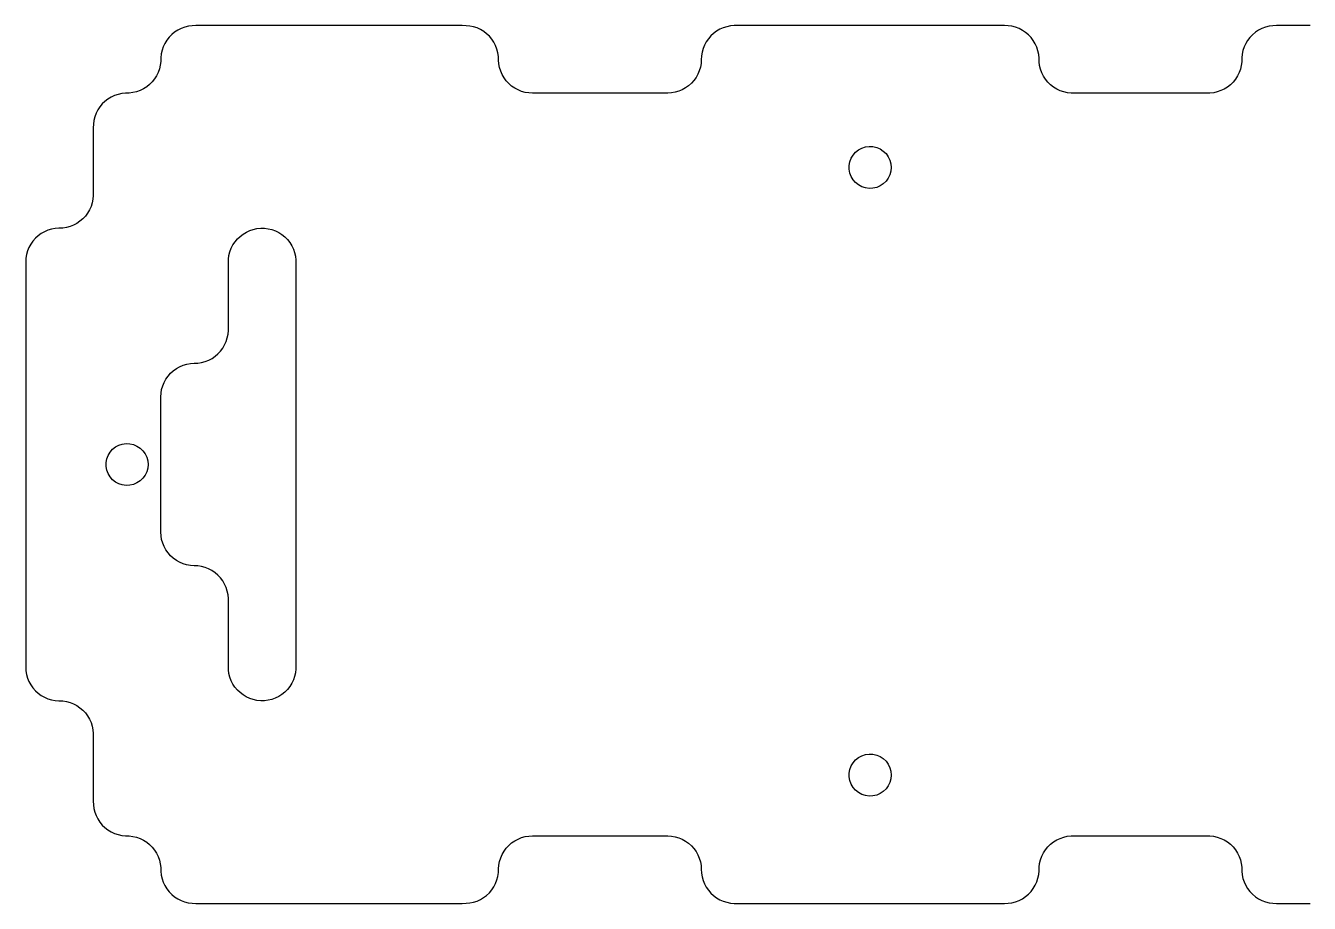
# Model space of a CAD drawing. Header units: millimetres. Extents: x -296.1 to -216.9, y -180.9 to -103.5.
# Drawn here: x -290.7 to -256.5, y -126.9 to -103.5 of the extents above; entities that cross this region are included whole.
import ezdxf

# ---------------------------------------------------------------- set-up
doc = ezdxf.new("R2010")
doc.units = ezdxf.units.MM

msp = doc.modelspace()

# ---------------------------------------------------------------- linework, layer by layer
for points in [[(-256.475, -103.5), (-256.575, -103.5), (-256.675, -103.5), (-256.775, -103.5), (-256.875, -103.5), (-256.975, -103.5), (-257.075, -103.5), (-257.175, -103.5), (-257.275, -103.5), (-257.375, -103.5), (-257.475, -103.503), (-257.574, -103.517), (-257.671, -103.542), (-257.764, -103.577), (-257.853, -103.622), (-257.937, -103.678), (-258.013, -103.741), (-258.083, -103.814), (-258.144, -103.893), (-258.195, -103.978), (-258.237, -104.069), (-258.269, -104.164), (-258.289, -104.262), (-258.299, -104.361), (-258.302, -104.461), (-258.314, -104.56), (-258.338, -104.658), (-258.372, -104.752), (-258.416, -104.841), (-258.469, -104.926), (-258.532, -105.003), (-258.603, -105.074), (-258.682, -105.136), (-258.766, -105.189), (-258.857, -105.232), (-258.951, -105.265), (-259.048, -105.287), (-259.148, -105.298), (-259.248, -105.3), (-259.348, -105.3), (-259.448, -105.3), (-259.548, -105.3), (-259.648, -105.3), (-259.748, -105.3), (-259.848, -105.3), (-259.948, -105.3), (-260.048, -105.3), (-260.148, -105.3), (-260.248, -105.3), (-260.348, -105.3), (-260.448, -105.3), (-260.548, -105.3), (-260.648, -105.3), (-260.748, -105.3), (-260.848, -105.3), (-260.948, -105.3), (-261.048, -105.3), (-261.148, -105.3), (-261.248, -105.3), (-261.348, -105.3), (-261.448, -105.3), (-261.548, -105.3), (-261.648, -105.3), (-261.748, -105.3), (-261.848, -105.3), (-261.948, -105.3), (-262.048, -105.3), (-262.148, -105.3), (-262.248, -105.3), (-262.348, -105.3), (-262.448, -105.3), (-262.548, -105.3), (-262.648, -105.3), (-262.748, -105.3), (-262.848, -105.299), (-262.947, -105.288), (-263.045, -105.266), (-263.139, -105.234), (-263.23, -105.191), (-263.315, -105.138), (-263.393, -105.077), (-263.465, -105.007), (-263.528, -104.929), (-263.582, -104.845), (-263.627, -104.756), (-263.661, -104.662), (-263.685, -104.565), (-263.698, -104.466), (-263.701, -104.366), (-263.71, -104.266), (-263.73, -104.168), (-263.761, -104.073), (-263.803, -103.982), (-263.854, -103.897), (-263.914, -103.817), (-263.983, -103.744), (-264.06, -103.68), (-264.143, -103.625), (-264.232, -103.579), (-264.325, -103.543), (-264.422, -103.518), (-264.521, -103.503), (-264.621, -103.5), (-264.721, -103.5), (-264.821, -103.5), (-264.921, -103.5), (-265.021, -103.5), (-265.121, -103.5), (-265.221, -103.5), (-265.321, -103.5), (-265.421, -103.5), (-265.521, -103.5), (-265.621, -103.5), (-265.721, -103.5), (-265.821, -103.5), (-265.921, -103.5), (-266.021, -103.5), (-266.121, -103.5), (-266.221, -103.5), (-266.321, -103.5), (-266.421, -103.5), (-266.521, -103.5), (-266.621, -103.5), (-266.721, -103.5), (-266.821, -103.5), (-266.921, -103.5), (-267.021, -103.5), (-267.121, -103.5), (-267.221, -103.5), (-267.321, -103.5), (-267.421, -103.5), (-267.521, -103.5), (-267.621, -103.5), (-267.721, -103.5), (-267.821, -103.5), (-267.921, -103.5), (-268.021, -103.5), (-268.121, -103.5), (-268.221, -103.5), (-268.321, -103.5), (-268.421, -103.5), (-268.521, -103.5), (-268.621, -103.5), (-268.721, -103.5), (-268.821, -103.5), (-268.921, -103.5), (-269.021, -103.5), (-269.121, -103.5), (-269.221, -103.5), (-269.321, -103.5), (-269.421, -103.5), (-269.521, -103.5), (-269.621, -103.5), (-269.721, -103.5), (-269.821, -103.5), (-269.921, -103.5), (-270.021, -103.5), (-270.121, -103.5), (-270.221, -103.5), (-270.321, -103.5), (-270.421, -103.5), (-270.521, -103.5), (-270.621, -103.5), (-270.721, -103.5), (-270.821, -103.5), (-270.921, -103.5), (-271.021, -103.5), (-271.121, -103.5), (-271.221, -103.5), (-271.321, -103.5), (-271.421, -103.5), (-271.521, -103.5), (-271.621, -103.5), (-271.721, -103.5), (-271.821, -103.5), (-271.921, -103.508), (-272.019, -103.527), (-272.114, -103.557), (-272.206, -103.597), (-272.293, -103.647), (-272.373, -103.706), (-272.446, -103.774), (-272.512, -103.849), (-272.569, -103.932), (-272.616, -104.02), (-272.653, -104.113), (-272.679, -104.209), (-272.695, -104.308), (-272.7, -104.408), (-272.706, -104.507), (-272.724, -104.606), (-272.752, -104.702), (-272.791, -104.794), (-272.839, -104.881), (-272.897, -104.962), (-272.964, -105.037), (-273.039, -105.103), (-273.12, -105.161), (-273.208, -105.21), (-273.3, -105.248), (-273.396, -105.277), (-273.494, -105.294), (-273.594, -105.3), (-273.694, -105.3), (-273.794, -105.3), (-273.894, -105.3), (-273.994, -105.3), (-274.094, -105.3), (-274.194, -105.3), (-274.294, -105.3), (-274.394, -105.3), (-274.494, -105.3), (-274.594, -105.3), (-274.694, -105.3), (-274.794, -105.3), (-274.894, -105.3), (-274.994, -105.3), (-275.094, -105.3), (-275.194, -105.3), (-275.294, -105.3), (-275.394, -105.3), (-275.494, -105.3), (-275.594, -105.3), (-275.694, -105.3), (-275.794, -105.3), (-275.894, -105.3), (-275.994, -105.3), (-276.094, -105.3), (-276.194, -105.3), (-276.294, -105.3), (-276.394, -105.3), (-276.494, -105.3), (-276.594, -105.3), (-276.694, -105.3), (-276.794, -105.3), (-276.894, -105.3), (-276.994, -105.3), (-277.094, -105.3), (-277.194, -105.3), (-277.294, -105.295), (-277.393, -105.279), (-277.489, -105.252), (-277.582, -105.215), (-277.67, -105.168), (-277.752, -105.111), (-277.827, -105.045), (-277.895, -104.972), (-277.954, -104.891), (-278.004, -104.804), (-278.044, -104.713), (-278.073, -104.617), (-278.092, -104.519), (-278.1, -104.419), (-278.104, -104.32), (-278.118, -104.221), (-278.143, -104.124), (-278.179, -104.031), (-278.225, -103.942), (-278.281, -103.859), (-278.345, -103.782), (-278.418, -103.714), (-278.497, -103.653), (-278.583, -103.602), (-278.674, -103.561), (-278.769, -103.53), (-278.867, -103.51), (-278.967, -103.501), (-279.067, -103.5), (-279.167, -103.5), (-279.267, -103.5), (-279.367, -103.5), (-279.467, -103.5), (-279.567, -103.5), (-279.667, -103.5), (-279.767, -103.5), (-279.867, -103.5), (-279.967, -103.5), (-280.067, -103.5), (-280.167, -103.5), (-280.267, -103.5), (-280.367, -103.5), (-280.467, -103.5), (-280.567, -103.5), (-280.667, -103.5), (-280.767, -103.5), (-280.867, -103.5), (-280.967, -103.5), (-281.067, -103.5), (-281.167, -103.5), (-281.267, -103.5), (-281.367, -103.5), (-281.467, -103.5), (-281.567, -103.5), (-281.667, -103.5), (-281.767, -103.5), (-281.867, -103.5), (-281.967, -103.5), (-282.067, -103.5), (-282.167, -103.5), (-282.267, -103.5), (-282.367, -103.5), (-282.467, -103.5), (-282.567, -103.5), (-282.667, -103.5), (-282.767, -103.5), (-282.867, -103.5), (-282.967, -103.5), (-283.067, -103.5), (-283.167, -103.5), (-283.267, -103.5), (-283.367, -103.5), (-283.467, -103.5), (-283.567, -103.5), (-283.667, -103.5), (-283.767, -103.5), (-283.867, -103.5), (-283.967, -103.5), (-284.067, -103.5), (-284.167, -103.5), (-284.267, -103.5), (-284.367, -103.5), (-284.467, -103.5), (-284.567, -103.5), (-284.667, -103.5), (-284.767, -103.5), (-284.867, -103.5), (-284.967, -103.5), (-285.067, -103.5), (-285.167, -103.5), (-285.267, -103.5), (-285.367, -103.5), (-285.467, -103.5), (-285.567, -103.5), (-285.667, -103.5), (-285.767, -103.5), (-285.867, -103.5), (-285.967, -103.5), (-286.067, -103.5), (-286.167, -103.5), (-286.267, -103.503), (-286.366, -103.516), (-286.463, -103.539), (-286.557, -103.574), (-286.647, -103.619), (-286.731, -103.673), (-286.808, -103.736), (-286.878, -103.808), (-286.939, -103.887), (-286.992, -103.972), (-287.034, -104.062), (-287.067, -104.157), (-287.088, -104.254), (-287.099, -104.354), (-287.102, -104.454), (-287.113, -104.553), (-287.136, -104.65), (-287.169, -104.745), (-287.212, -104.835), (-287.265, -104.919), (-287.327, -104.998), (-287.398, -105.069), (-287.476, -105.131), (-287.56, -105.185), (-287.65, -105.229), (-287.744, -105.263), (-287.841, -105.286), (-287.94, -105.298), (-288.04, -105.301), (-288.14, -105.311), (-288.237, -105.332), (-288.332, -105.364), (-288.423, -105.405), (-288.508, -105.457), (-288.588, -105.518), (-288.66, -105.588), (-288.723, -105.664), (-288.778, -105.748), (-288.824, -105.837), (-288.859, -105.931), (-288.883, -106.028), (-288.897, -106.127), (-288.9, -106.226), (-288.9, -106.326), (-288.9, -106.426), (-288.9, -106.527), (-288.9, -106.627), (-288.9, -106.727), (-288.9, -106.827), (-288.9, -106.927), (-288.9, -107.027), (-288.9, -107.127), (-288.9, -107.227), (-288.9, -107.327), (-288.9, -107.427), (-288.9, -107.527), (-288.9, -107.627), (-288.9, -107.727), (-288.9, -107.827), (-288.9, -107.927), (-288.9, -108.027), (-288.909, -108.126), (-288.928, -108.224), (-288.959, -108.32), (-288.999, -108.411), (-289.05, -108.497), (-289.109, -108.577), (-289.178, -108.65), (-289.254, -108.715), (-289.336, -108.771), (-289.425, -108.818), (-289.518, -108.855), (-289.614, -108.881), (-289.713, -108.896), (-289.813, -108.9), (-289.913, -108.907), (-290.011, -108.925), (-290.107, -108.954), (-290.199, -108.993), (-290.286, -109.042), (-290.367, -109.101), (-290.441, -109.168), (-290.507, -109.243), (-290.564, -109.325), (-290.612, -109.412), (-290.65, -109.505), (-290.678, -109.601), (-290.694, -109.7), (-290.7, -109.799), (-290.7, -109.899), (-290.7, -109.999), (-290.7, -110.099), (-290.7, -110.199), (-290.7, -110.299), (-290.7, -110.399), (-290.7, -110.499), (-290.7, -110.599), (-290.7, -110.699), (-290.7, -110.799), (-290.7, -110.899), (-290.7, -110.999), (-290.7, -111.099), (-290.7, -111.199), (-290.7, -111.299), (-290.7, -111.399), (-290.7, -111.499), (-290.7, -111.599), (-290.7, -111.699), (-290.7, -111.799), (-290.7, -111.899), (-290.7, -111.999), (-290.7, -112.1), (-290.7, -112.2), (-290.7, -112.3), (-290.7, -112.4), (-290.7, -112.5), (-290.7, -112.6), (-290.7, -112.7), (-290.7, -112.8), (-290.7, -112.9), (-290.7, -113), (-290.7, -113.1), (-290.7, -113.2), (-290.7, -113.3), (-290.7, -113.4), (-290.7, -113.5), (-290.7, -113.6), (-290.7, -113.7), (-290.7, -113.8), (-290.7, -113.9), (-290.7, -114), (-290.7, -114.1), (-290.7, -114.2), (-290.7, -114.3), (-290.7, -114.4), (-290.7, -114.5), (-290.7, -114.6), (-290.7, -114.7), (-290.7, -114.8), (-290.7, -114.9), (-290.7, -115), (-290.7, -115.1), (-290.7, -115.2), (-290.7, -115.3), (-290.7, -115.4), (-290.7, -115.5), (-290.7, -115.6), (-290.7, -115.7), (-290.7, -115.8), (-290.7, -115.9), (-290.7, -116), (-290.7, -116.1), (-290.7, -116.2), (-290.7, -116.3), (-290.7, -116.4), (-290.7, -116.5), (-290.7, -116.6), (-290.7, -116.7), (-290.7, -116.8), (-290.7, -116.9), (-290.7, -117), (-290.7, -117.1), (-290.7, -117.2), (-290.7, -117.3), (-290.7, -117.4), (-290.7, -117.5), (-290.7, -117.6), (-290.7, -117.7), (-290.7, -117.8), (-290.7, -117.9), (-290.7, -118), (-290.7, -118.1), (-290.7, -118.2), (-290.7, -118.3), (-290.7, -118.4), (-290.7, -118.5), (-290.7, -118.6), (-290.7, -118.7), (-290.7, -118.8), (-290.7, -118.9), (-290.7, -119), (-290.7, -119.1), (-290.7, -119.2), (-290.7, -119.3), (-290.7, -119.4), (-290.7, -119.5), (-290.7, -119.6), (-290.7, -119.7)], [(-267.64, -107.28), (-267.649, -107.38), (-267.676, -107.477), (-267.719, -107.567), (-267.778, -107.648), (-267.851, -107.718), (-267.935, -107.773), (-268.027, -107.812), (-268.125, -107.835), (-268.225, -107.839), (-268.325, -107.826), (-268.42, -107.795), (-268.508, -107.747), (-268.587, -107.685), (-268.653, -107.609), (-268.704, -107.523), (-268.74, -107.429), (-268.758, -107.33), (-268.758, -107.23), (-268.74, -107.131), (-268.704, -107.037), (-268.653, -106.951), (-268.587, -106.875), (-268.508, -106.813), (-268.42, -106.765), (-268.325, -106.734), (-268.225, -106.721), (-268.125, -106.725), (-268.027, -106.748), (-267.935, -106.787), (-267.851, -106.842), (-267.778, -106.912), (-267.719, -106.993), (-267.676, -107.083), (-267.649, -107.18), (-267.64, -107.28)], [(-287.1, -117), (-287.1, -116.9), (-287.1, -116.8), (-287.1, -116.7), (-287.1, -116.6), (-287.1, -116.5), (-287.1, -116.4), (-287.1, -116.3), (-287.1, -116.2), (-287.1, -116.1), (-287.1, -116), (-287.1, -115.9), (-287.1, -115.8), (-287.1, -115.7), (-287.1, -115.6), (-287.1, -115.5), (-287.1, -115.399), (-287.1, -115.299), (-287.1, -115.199), (-287.1, -115.099), (-287.1, -114.999), (-287.1, -114.899), (-287.1, -114.799), (-287.1, -114.699), (-287.1, -114.599), (-287.1, -114.499), (-287.1, -114.399), (-287.1, -114.299), (-287.1, -114.199), (-287.1, -114.099), (-287.1, -113.999), (-287.1, -113.899), (-287.1, -113.799), (-287.1, -113.699), (-287.1, -113.599), (-287.1, -113.499), (-287.1, -113.399), (-287.094, -113.299), (-287.078, -113.2), (-287.05, -113.104), (-287.012, -113.012), (-286.964, -112.924), (-286.906, -112.842), (-286.84, -112.767), (-286.766, -112.7), (-286.685, -112.642), (-286.598, -112.593), (-286.506, -112.554), (-286.41, -112.525), (-286.312, -112.507), (-286.212, -112.5), (-286.112, -112.496), (-286.013, -112.48), (-285.917, -112.454), (-285.824, -112.418), (-285.735, -112.371), (-285.653, -112.315), (-285.577, -112.249), (-285.509, -112.176), (-285.449, -112.096), (-285.399, -112.01), (-285.358, -111.918), (-285.328, -111.823), (-285.309, -111.725), (-285.3, -111.625), (-285.3, -111.525), (-285.3, -111.425), (-285.3, -111.325), (-285.3, -111.225), (-285.3, -111.125), (-285.3, -111.025), (-285.3, -110.925), (-285.3, -110.825), (-285.3, -110.725), (-285.3, -110.625), (-285.3, -110.525), (-285.3, -110.425), (-285.3, -110.325), (-285.3, -110.225), (-285.3, -110.125), (-285.3, -110.025), (-285.3, -109.925), (-285.3, -109.825), (-285.297, -109.725), (-285.283, -109.626), (-285.258, -109.529), (-285.223, -109.435), (-285.177, -109.346), (-285.122, -109.263), (-285.058, -109.186), (-284.986, -109.117), (-284.907, -109.056), (-284.821, -109.005), (-284.73, -108.963), (-284.635, -108.931), (-284.537, -108.911), (-284.438, -108.901), (-284.338, -108.902), (-284.239, -108.915), (-284.142, -108.938), (-284.048, -108.972), (-283.958, -109.016), (-283.874, -109.07), (-283.796, -109.133), (-283.726, -109.204), (-283.664, -109.282), (-283.611, -109.367), (-283.568, -109.458), (-283.535, -109.552), (-283.513, -109.649), (-283.501, -109.749), (-283.5, -109.849), (-283.5, -109.949), (-283.5, -110.049), (-283.5, -110.149), (-283.5, -110.249), (-283.5, -110.349), (-283.5, -110.449), (-283.5, -110.549), (-283.5, -110.649), (-283.5, -110.749), (-283.5, -110.849), (-283.5, -110.949), (-283.5, -111.049), (-283.5, -111.149), (-283.5, -111.249), (-283.5, -111.349), (-283.5, -111.449), (-283.5, -111.549), (-283.5, -111.649), (-283.5, -111.749), (-283.5, -111.849), (-283.5, -111.95), (-283.5, -112.05), (-283.5, -112.15), (-283.5, -112.25), (-283.5, -112.35), (-283.5, -112.45), (-283.5, -112.55), (-283.5, -112.65), (-283.5, -112.75), (-283.5, -112.85), (-283.5, -112.95), (-283.5, -113.05), (-283.5, -113.15), (-283.5, -113.25), (-283.5, -113.35), (-283.5, -113.45), (-283.5, -113.55), (-283.5, -113.65), (-283.5, -113.75), (-283.5, -113.85), (-283.5, -113.95), (-283.5, -114.05), (-283.5, -114.15), (-283.5, -114.25), (-283.5, -114.35), (-283.5, -114.45), (-283.5, -114.55), (-283.5, -114.65), (-283.5, -114.75), (-283.5, -114.85), (-283.5, -114.951), (-283.5, -115.051), (-283.5, -115.151), (-283.5, -115.251), (-283.5, -115.351), (-283.5, -115.451), (-283.5, -115.551), (-283.5, -115.651), (-283.5, -115.751), (-283.5, -115.851), (-283.5, -115.951), (-283.5, -116.051), (-283.5, -116.151), (-283.5, -116.251), (-283.5, -116.351), (-283.5, -116.451), (-283.5, -116.551), (-283.5, -116.651), (-283.5, -116.751), (-283.5, -116.851), (-283.5, -116.951), (-283.5, -117.051), (-283.5, -117.151), (-283.5, -117.251), (-283.5, -117.351), (-283.5, -117.451), (-283.5, -117.551), (-283.5, -117.651), (-283.5, -117.751), (-283.5, -117.851), (-283.5, -117.952), (-283.5, -118.052), (-283.5, -118.152), (-283.5, -118.252), (-283.5, -118.352), (-283.5, -118.452), (-283.5, -118.552), (-283.5, -118.652), (-283.5, -118.752), (-283.5, -118.852), (-283.5, -118.952), (-283.5, -119.052), (-283.5, -119.152), (-283.5, -119.252), (-283.5, -119.352), (-283.5, -119.452), (-283.5, -119.552), (-283.5, -119.652), (-283.5, -119.752), (-283.5, -119.852), (-283.5, -119.952), (-283.5, -120.052), (-283.5, -120.152), (-283.5, -120.252), (-283.5, -120.352), (-283.5, -120.452), (-283.5, -120.552), (-283.502, -120.652), (-283.513, -120.752), (-283.535, -120.849), (-283.568, -120.944), (-283.611, -121.034), (-283.664, -121.119), (-283.726, -121.197), (-283.797, -121.268), (-283.875, -121.331), (-283.959, -121.384), (-284.049, -121.429), (-284.143, -121.462), (-284.24, -121.486), (-284.339, -121.498), (-284.439, -121.499), (-284.539, -121.489), (-284.636, -121.468), (-284.731, -121.437), (-284.822, -121.395), (-284.908, -121.343), (-284.987, -121.282), (-285.059, -121.213), (-285.123, -121.136), (-285.178, -121.053), (-285.223, -120.964), (-285.259, -120.87), (-285.283, -120.773), (-285.297, -120.674), (-285.3, -120.574), (-285.3, -120.474), (-285.3, -120.374), (-285.3, -120.274), (-285.3, -120.174), (-285.3, -120.074), (-285.3, -119.974), (-285.3, -119.874), (-285.3, -119.774), (-285.3, -119.674), (-285.3, -119.574), (-285.3, -119.474), (-285.3, -119.374), (-285.3, -119.274), (-285.3, -119.174), (-285.3, -119.074), (-285.3, -118.974), (-285.3, -118.874), (-285.3, -118.774), (-285.309, -118.674), (-285.328, -118.576), (-285.359, -118.481), (-285.399, -118.389), (-285.45, -118.303), (-285.51, -118.223), (-285.578, -118.15), (-285.654, -118.085), (-285.736, -118.029), (-285.825, -117.982), (-285.918, -117.945), (-286.015, -117.919), (-286.113, -117.904), (-286.213, -117.9), (-286.313, -117.893), (-286.411, -117.875), (-286.507, -117.846), (-286.599, -117.807), (-286.686, -117.757), (-286.767, -117.699), (-286.841, -117.632), (-286.907, -117.557), (-286.965, -117.475), (-287.013, -117.387), (-287.05, -117.295), (-287.078, -117.198), (-287.094, -117.1), (-287.1, -117)], [(-287.44, -115.2), (-287.449, -115.3), (-287.476, -115.397), (-287.519, -115.487), (-287.578, -115.568), (-287.651, -115.638), (-287.735, -115.693), (-287.827, -115.732), (-287.925, -115.755), (-288.025, -115.759), (-288.125, -115.746), (-288.22, -115.715), (-288.308, -115.667), (-288.387, -115.605), (-288.453, -115.529), (-288.504, -115.443), (-288.54, -115.349), (-288.558, -115.25), (-288.558, -115.15), (-288.54, -115.051), (-288.504, -114.957), (-288.453, -114.871), (-288.387, -114.795), (-288.308, -114.733), (-288.22, -114.685), (-288.125, -114.654), (-288.025, -114.641), (-287.925, -114.645), (-287.827, -114.668), (-287.735, -114.707), (-287.651, -114.762), (-287.578, -114.832), (-287.519, -114.913), (-287.476, -115.003), (-287.449, -115.1), (-287.44, -115.2)], [(-290.7, -119.7), (-290.7, -119.8), (-290.7, -119.9), (-290.7, -120), (-290.7, -120.1), (-290.7, -120.2), (-290.7, -120.3), (-290.7, -120.4), (-290.7, -120.5), (-290.7, -120.6), (-290.694, -120.7), (-290.678, -120.798), (-290.65, -120.895), (-290.613, -120.987), (-290.565, -121.075), (-290.507, -121.157), (-290.441, -121.232), (-290.367, -121.299), (-290.286, -121.357), (-290.199, -121.407), (-290.107, -121.446), (-290.012, -121.475), (-289.913, -121.493), (-289.814, -121.5), (-289.714, -121.504), (-289.615, -121.519), (-289.518, -121.545), (-289.425, -121.582), (-289.337, -121.628), (-289.254, -121.684), (-289.178, -121.749), (-289.11, -121.822), (-289.05, -121.902), (-289, -121.989), (-288.959, -122.08), (-288.929, -122.175), (-288.909, -122.273), (-288.9, -122.373), (-288.9, -122.473), (-288.9, -122.573), (-288.9, -122.673), (-288.9, -122.773), (-288.9, -122.873), (-288.9, -122.973), (-288.9, -123.073), (-288.9, -123.173), (-288.9, -123.273), (-288.9, -123.373), (-288.9, -123.473), (-288.9, -123.573), (-288.9, -123.673), (-288.9, -123.773), (-288.9, -123.873), (-288.9, -123.973), (-288.9, -124.073), (-288.9, -124.173), (-288.897, -124.273), (-288.883, -124.372), (-288.859, -124.469), (-288.824, -124.562), (-288.779, -124.651), (-288.724, -124.735), (-288.66, -124.812), (-288.588, -124.881), (-288.509, -124.942), (-288.423, -124.994), (-288.333, -125.036), (-288.238, -125.068), (-288.14, -125.089), (-288.041, -125.099), (-287.941, -125.102), (-287.842, -125.114), (-287.744, -125.137), (-287.65, -125.171), (-287.56, -125.215), (-287.476, -125.268), (-287.398, -125.331), (-287.328, -125.402), (-287.265, -125.48), (-287.212, -125.565), (-287.169, -125.655), (-287.136, -125.749), (-287.113, -125.846), (-287.102, -125.946), (-287.099, -126.046), (-287.088, -126.145), (-287.067, -126.243), (-287.034, -126.337), (-286.992, -126.428), (-286.94, -126.513), (-286.878, -126.592), (-286.808, -126.663), (-286.731, -126.727), (-286.647, -126.781), (-286.558, -126.826), (-286.464, -126.86), (-286.367, -126.884), (-286.268, -126.897), (-286.168, -126.9), (-286.068, -126.9), (-285.968, -126.9), (-285.868, -126.9), (-285.768, -126.9), (-285.668, -126.9), (-285.568, -126.9), (-285.468, -126.9), (-285.368, -126.9), (-285.268, -126.9), (-285.168, -126.9), (-285.068, -126.9), (-284.968, -126.9), (-284.868, -126.9), (-284.768, -126.9), (-284.668, -126.9), (-284.568, -126.9), (-284.468, -126.9), (-284.368, -126.9), (-284.268, -126.9), (-284.168, -126.9), (-284.068, -126.9), (-283.968, -126.9), (-283.868, -126.9), (-283.768, -126.9), (-283.668, -126.9), (-283.568, -126.9), (-283.468, -126.9), (-283.368, -126.9), (-283.268, -126.9), (-283.168, -126.9), (-283.068, -126.9), (-282.968, -126.9), (-282.868, -126.9), (-282.768, -126.9), (-282.668, -126.9), (-282.568, -126.9), (-282.468, -126.9), (-282.368, -126.9), (-282.268, -126.9), (-282.168, -126.9), (-282.068, -126.9), (-281.968, -126.9), (-281.868, -126.9), (-281.768, -126.9), (-281.668, -126.9), (-281.568, -126.9), (-281.468, -126.9), (-281.368, -126.9), (-281.268, -126.9), (-281.168, -126.9), (-281.068, -126.9), (-280.968, -126.9), (-280.868, -126.9), (-280.768, -126.9), (-280.668, -126.9), (-280.568, -126.9), (-280.468, -126.9), (-280.368, -126.9), (-280.268, -126.9), (-280.168, -126.9), (-280.068, -126.9), (-279.968, -126.9), (-279.868, -126.9), (-279.768, -126.9), (-279.668, -126.9), (-279.568, -126.9), (-279.468, -126.9), (-279.367, -126.9), (-279.267, -126.9), (-279.167, -126.9), (-279.067, -126.9), (-278.967, -126.899), (-278.868, -126.89), (-278.77, -126.87), (-278.675, -126.839), (-278.584, -126.798), (-278.498, -126.747), (-278.418, -126.687), (-278.346, -126.618), (-278.281, -126.542), (-278.226, -126.459), (-278.179, -126.37), (-278.144, -126.277), (-278.118, -126.18), (-278.104, -126.081), (-278.1, -125.981), (-278.092, -125.881), (-278.074, -125.783), (-278.044, -125.688), (-278.004, -125.596), (-277.954, -125.509), (-277.895, -125.429), (-277.828, -125.355), (-277.752, -125.289), (-277.67, -125.233), (-277.582, -125.185), (-277.49, -125.148), (-277.393, -125.121), (-277.295, -125.105), (-277.195, -125.1), (-277.095, -125.1), (-276.995, -125.1), (-276.895, -125.1), (-276.795, -125.1), (-276.695, -125.1), (-276.595, -125.1), (-276.495, -125.1), (-276.395, -125.1), (-276.295, -125.1), (-276.195, -125.1), (-276.095, -125.1), (-275.995, -125.1), (-275.895, -125.1), (-275.795, -125.1), (-275.695, -125.1), (-275.595, -125.1), (-275.495, -125.1), (-275.395, -125.1), (-275.295, -125.1), (-275.195, -125.1), (-275.095, -125.1), (-274.995, -125.1), (-274.895, -125.1), (-274.795, -125.1), (-274.695, -125.1), (-274.595, -125.1), (-274.495, -125.1), (-274.395, -125.1), (-274.295, -125.1), (-274.195, -125.1), (-274.095, -125.1), (-273.995, -125.1), (-273.895, -125.1), (-273.795, -125.1), (-273.694, -125.1), (-273.594, -125.1), (-273.495, -125.106), (-273.396, -125.123), (-273.3, -125.151), (-273.208, -125.19), (-273.121, -125.238), (-273.039, -125.296), (-272.965, -125.363), (-272.898, -125.437), (-272.84, -125.518), (-272.791, -125.606), (-272.752, -125.698), (-272.724, -125.794), (-272.706, -125.892), (-272.7, -125.992), (-272.695, -126.092), (-272.68, -126.19), (-272.653, -126.287), (-272.616, -126.38), (-272.569, -126.468), (-272.512, -126.55), (-272.447, -126.626), (-272.373, -126.694), (-272.293, -126.753), (-272.206, -126.803), (-272.115, -126.843), (-272.02, -126.873), (-271.921, -126.892), (-271.822, -126.9), (-271.722, -126.9), (-271.622, -126.9), (-271.522, -126.9), (-271.422, -126.9), (-271.322, -126.9), (-271.222, -126.9), (-271.122, -126.9), (-271.022, -126.9), (-270.922, -126.9), (-270.822, -126.9), (-270.722, -126.9), (-270.622, -126.9), (-270.522, -126.9), (-270.422, -126.9), (-270.322, -126.9), (-270.222, -126.9), (-270.122, -126.9), (-270.022, -126.9), (-269.922, -126.9), (-269.822, -126.9), (-269.722, -126.9), (-269.622, -126.9), (-269.522, -126.9), (-269.422, -126.9), (-269.322, -126.9), (-269.222, -126.9), (-269.122, -126.9), (-269.022, -126.9), (-268.922, -126.9), (-268.822, -126.9), (-268.722, -126.9), (-268.622, -126.9), (-268.522, -126.9), (-268.422, -126.9), (-268.322, -126.9), (-268.222, -126.9), (-268.121, -126.9), (-268.021, -126.9), (-267.921, -126.9), (-267.821, -126.9), (-267.721, -126.9), (-267.621, -126.9), (-267.521, -126.9), (-267.421, -126.9), (-267.321, -126.9), (-267.221, -126.9), (-267.121, -126.9), (-267.021, -126.9), (-266.921, -126.9), (-266.821, -126.9), (-266.721, -126.9), (-266.621, -126.9), (-266.521, -126.9), (-266.421, -126.9), (-266.321, -126.9), (-266.221, -126.9), (-266.121, -126.9), (-266.021, -126.9), (-265.921, -126.9), (-265.821, -126.9), (-265.721, -126.9), (-265.621, -126.9), (-265.521, -126.9), (-265.421, -126.9), (-265.321, -126.9), (-265.221, -126.9), (-265.121, -126.9), (-265.021, -126.9), (-264.921, -126.9), (-264.821, -126.9), (-264.721, -126.9), (-264.621, -126.9), (-264.521, -126.897), (-264.422, -126.882), (-264.326, -126.857), (-264.232, -126.821), (-264.143, -126.776), (-264.06, -126.72), (-263.984, -126.656), (-263.915, -126.584), (-263.854, -126.504), (-263.803, -126.418), (-263.762, -126.327), (-263.73, -126.232), (-263.71, -126.134), (-263.701, -126.035), (-263.698, -125.935), (-263.685, -125.836), (-263.661, -125.739), (-263.627, -125.645), (-263.582, -125.555), (-263.528, -125.471), (-263.465, -125.394), (-263.394, -125.324), (-263.315, -125.262), (-263.23, -125.209), (-263.14, -125.167), (-263.045, -125.134), (-262.948, -125.112), (-262.848, -125.101), (-262.749, -125.1), (-262.649, -125.1), (-262.548, -125.1), (-262.448, -125.1), (-262.348, -125.1), (-262.248, -125.1), (-262.148, -125.1), (-262.048, -125.1), (-261.948, -125.1), (-261.848, -125.1), (-261.748, -125.1), (-261.648, -125.1), (-261.548, -125.1), (-261.448, -125.1), (-261.348, -125.1), (-261.248, -125.1), (-261.148, -125.1), (-261.048, -125.1), (-260.948, -125.1), (-260.848, -125.1), (-260.748, -125.1), (-260.648, -125.1), (-260.548, -125.1), (-260.448, -125.1), (-260.348, -125.1), (-260.248, -125.1), (-260.148, -125.1), (-260.048, -125.1), (-259.948, -125.1), (-259.848, -125.1), (-259.748, -125.1), (-259.648, -125.1), (-259.548, -125.1), (-259.448, -125.1), (-259.348, -125.1), (-259.248, -125.1), (-259.148, -125.101), (-259.049, -125.113), (-258.952, -125.135), (-258.857, -125.168), (-258.767, -125.211), (-258.682, -125.264), (-258.604, -125.326), (-258.533, -125.396), (-258.47, -125.474), (-258.416, -125.558), (-258.372, -125.648), (-258.338, -125.742), (-258.315, -125.839), (-258.302, -125.938), (-258.299, -126.038), (-258.289, -126.138), (-258.269, -126.235), (-258.237, -126.33), (-258.195, -126.421), (-258.144, -126.507), (-258.083, -126.586), (-258.014, -126.658), (-257.937, -126.722), (-257.854, -126.777), (-257.765, -126.823), (-257.671, -126.858), (-257.574, -126.883), (-257.475, -126.897), (-257.376, -126.9), (-257.276, -126.9), (-257.176, -126.9), (-257.076, -126.9), (-256.976, -126.9), (-256.875, -126.9), (-256.775, -126.9), (-256.675, -126.9), (-256.575, -126.9), (-256.475, -126.9)], [(-267.64, -123.48), (-267.649, -123.58), (-267.676, -123.677), (-267.719, -123.767), (-267.778, -123.848), (-267.851, -123.918), (-267.935, -123.973), (-268.027, -124.012), (-268.125, -124.035), (-268.225, -124.039), (-268.325, -124.026), (-268.42, -123.995), (-268.508, -123.947), (-268.587, -123.885), (-268.653, -123.809), (-268.704, -123.723), (-268.74, -123.629), (-268.758, -123.53), (-268.758, -123.43), (-268.74, -123.331), (-268.704, -123.237), (-268.653, -123.151), (-268.587, -123.075), (-268.508, -123.013), (-268.42, -122.965), (-268.325, -122.934), (-268.225, -122.921), (-268.125, -122.925), (-268.027, -122.948), (-267.935, -122.987), (-267.851, -123.042), (-267.778, -123.112), (-267.719, -123.193), (-267.676, -123.283), (-267.649, -123.38), (-267.64, -123.48)]]:
    msp.add_lwpolyline(points)

doc.saveas('drawing.dxf')
